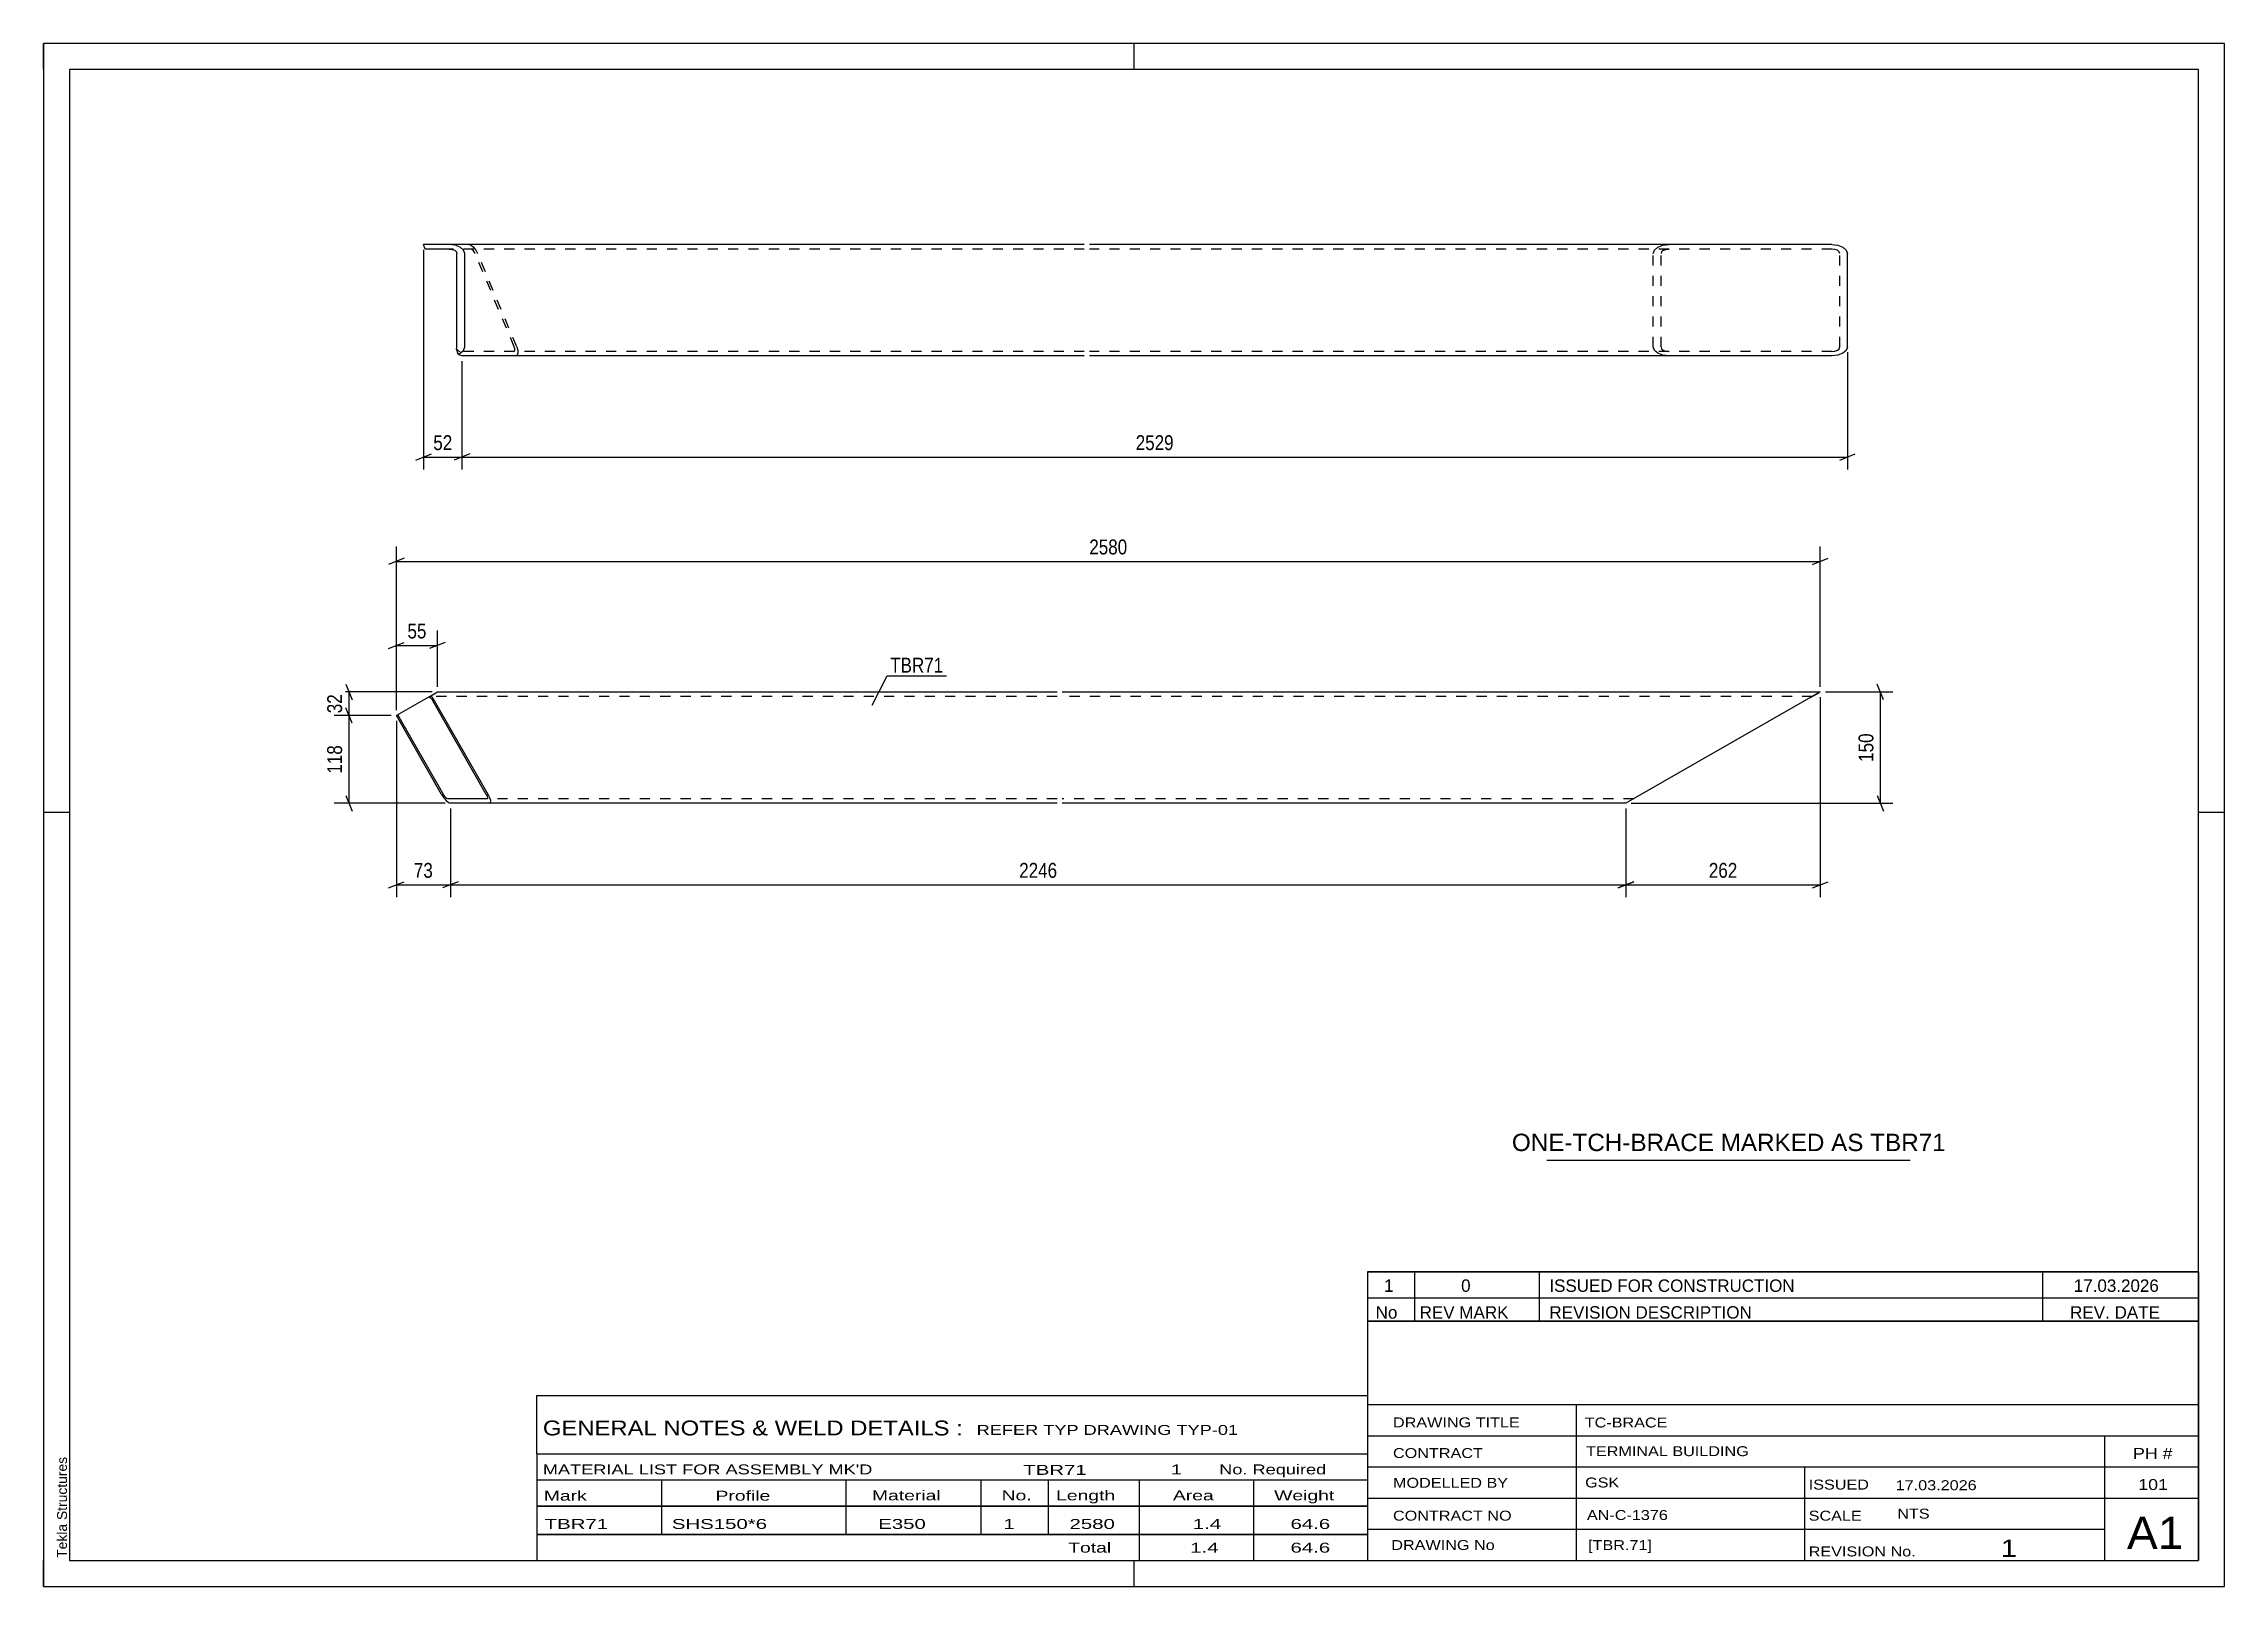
# Model space of a CAD drawing. Header units: millimetres. Extents: x 0 to 420, y 0 to 297.
import ezdxf

# ---------------------------------------------------------------- set-up
doc = ezdxf.new("R2010")
doc.units = ezdxf.units.MM
doc.linetypes.add('DXK_LINE_DOT2', pattern=[3.9198, 1.9599, -1.9599])
doc.styles.add('Arial', font='ARIAL.TTF', dxfattribs={"height": 0.2})
doc.styles.add('Arial Narrow', font='ARIALN.TTF', dxfattribs={"height": 0.2})

# ---------------------------------------------------------------- blocks, each defined once
blk = doc.blocks.new('Unknown-580580168-1324')
at = {"color": 5, "linetype": 'Continuous'}
for p, q in [((420, 297), (0, 297)), ((0, 297), (0, 0)), ((0, 292), (0, 297)), ((210, 292), (210, 297)), ((420, 0), (420, 297)), ((415, 292), (5, 292)), ((5, 292), (5, 5)), ((415, 5), (415, 292)), ((5, 149), (0, 149)), ((420, 149), (415, 149)), ((0, 0), (0, 5)), ((5, 5), (415, 5)), ((210, 0), (210, 5)), ((0, 0), (420, 0))]:
    blk.add_line(p, q, dxfattribs=at)
at = {"color": 174, "linetype": 'Continuous', "style": 'Arial'}
blk.add_text('Tekla Structures', height=1.9102, rotation=90, dxfattribs=at).set_placement((4.5, 5.5))
blk = doc.blocks.new('Part-580580168-1250 - 1164')
at = {"color": 2, "linetype": 'Continuous'}
for p, q in [((74.24, 171.26), (67.94, 167.65)), ((74.24, 171.26), (75.85, 172.18)), ((74.24, 171.26), (74.5, 171.07)), ((74.5, 171.07), (74.74, 170.8)), ((74.88, 171.12), (74.59, 171.46)), ((74.74, 170.8), (74.95, 170.47)), ((75.31, 170.47), (74.88, 171.12)), ((85.26, 152.47), (74.95, 170.47)), ((85.62, 152.47), (75.31, 170.47)), ((75.85, 172.18), (195.18, 172.18)), ((196.18, 172.18), (342.16, 172.18)), ((339.16, 170.47), (304.75, 150.75)), ((342.16, 172.18), (339.16, 170.47)), ((76.64, 152.47), (67.94, 167.65)), ((77, 152.47), (68.21, 167.81)), ((76.64, 152.47), (77.07, 151.81)), ((77.21, 152.14), (77, 152.47)), ((77.07, 151.81), (77.54, 151.26)), ((77.45, 151.86), (77.21, 152.14)), ((77.67, 151.68), (77.45, 151.86)), ((77.54, 151.26), (77.99, 150.88)), ((77.85, 151.61), (77.67, 151.68)), ((85.4, 151.61), (77.85, 151.61)), ((85.26, 152.47), (85.43, 152.14)), ((85.5, 151.68), (85.4, 151.61)), ((85.43, 152.14), (85.51, 151.86)), ((85.51, 151.86), (85.5, 151.68)), ((85.95, 151.81), (85.62, 152.47)), ((86.11, 151.26), (85.95, 151.81)), ((86.09, 150.88), (86.11, 151.26)), ((77.99, 150.88), (78.34, 150.75)), ((195.18, 150.75), (78.34, 150.75)), ((85.89, 150.75), (86.09, 150.88)), ((304.75, 150.75), (196.18, 150.75))]:
    blk.add_line(p, q, dxfattribs=at)
at = {"color": 7, "linetype": 'DXK_LINE_DOT2'}
for p, q in [((74.35, 171.33), (74.24, 171.26)), ((195.18, 171.33), (74.35, 171.33)), ((340.66, 171.33), (196.18, 171.33)), ((341.93, 172.05), (339.16, 170.47)), ((195.18, 151.61), (85.4, 151.61)), ((306.25, 151.61), (196.18, 151.61)), ((306.25, 151.61), (306.36, 151.68))]:
    blk.add_line(p, q, dxfattribs=at)
blk = doc.blocks.new('Part-580580168-1264 - 1263')
at = {"color": 2, "linetype": 'Continuous'}
for p, q in [((73.46, 257.46), (73.19, 258.31)), ((200.43, 258.31), (73.19, 258.31)), ((78.11, 257.46), (73.46, 257.46)), ((79.26, 258.18), (78.11, 258.31)), ((78.11, 257.46), (78.68, 257.39)), ((78.68, 257.39), (79.17, 257.21)), ((79.17, 257.21), (79.49, 256.93)), ((80.23, 257.81), (79.26, 258.18)), ((79.49, 256.93), (79.61, 256.6)), ((79.61, 238.6), (79.61, 256.6)), ((80.88, 257.26), (80.23, 257.81)), ((81.1, 256.6), (80.88, 257.26)), ((81.1, 238.6), (81.1, 256.6)), ((344.42, 258.31), (201.43, 258.31)), ((344.42, 258.31), (345.56, 258.18)), ((345.56, 258.18), (346.53, 257.81)), ((346.53, 257.81), (347.18, 257.26)), ((347.18, 257.26), (347.41, 256.6)), ((347.41, 238.6), (347.41, 256.6)), ((79.49, 238.27), (79.61, 238.6)), ((79.85, 237.24), (79.49, 238.27)), ((79.85, 237.24), (80.23, 237.39)), ((80.14, 237.02), (79.85, 237.24)), ((80.57, 236.89), (80.14, 237.02)), ((80.23, 237.39), (80.88, 237.94)), ((200.43, 236.89), (80.57, 236.89)), ((80.88, 237.94), (81.1, 238.6)), ((344.42, 236.89), (201.43, 236.89)), ((345.56, 237.02), (344.42, 236.89)), ((346.53, 237.39), (345.56, 237.02)), ((347.18, 237.94), (346.53, 237.39)), ((347.41, 238.6), (347.18, 237.94))]:
    blk.add_line(p, q, dxfattribs=at)
at = {"color": 7, "linetype": 'DXK_LINE_DOT2'}
for p, q in [((200.43, 257.46), (78.11, 257.46)), ((81.89, 258.31), (82.32, 258.18)), ((82.46, 257.39), (82.25, 257.46)), ((82.32, 258.18), (82.79, 257.81)), ((82.7, 257.21), (82.46, 257.39)), ((82.92, 256.93), (82.7, 257.21)), ((82.79, 257.81), (83.24, 257.26)), ((83.1, 256.6), (82.92, 256.93)), ((90.65, 238.6), (83.1, 256.6)), ((83.24, 257.26), (83.59, 256.6)), ((91.14, 238.6), (83.59, 256.6)), ((344.42, 257.46), (201.43, 257.46)), ((310, 256.6), (310.23, 257.26)), ((310, 238.6), (310, 256.6)), ((310.23, 257.26), (310.88, 257.81)), ((310.88, 257.81), (311.85, 258.18)), ((311.61, 256.93), (311.5, 256.6)), ((311.5, 238.6), (311.5, 256.6)), ((311.94, 257.21), (311.61, 256.93)), ((311.85, 258.18), (313, 258.31)), ((311.94, 257.21), (312.07, 257.26)), ((312.07, 257.26), (312.42, 257.39)), ((312.42, 257.39), (313, 257.46)), ((344.99, 257.39), (344.42, 257.46)), ((345.48, 257.21), (344.99, 257.39)), ((345.8, 256.93), (345.48, 257.21)), ((345.91, 256.6), (345.8, 256.93)), ((345.91, 238.6), (345.91, 256.6)), ((79.49, 238.27), (79.75, 237.99)), ((79.75, 237.99), (79.99, 237.81)), ((79.99, 237.81), (80.21, 237.74)), ((200.43, 237.74), (80.21, 237.74)), ((90.52, 237.74), (90.68, 237.81)), ((90.75, 238.27), (90.65, 238.6)), ((90.68, 237.81), (90.76, 237.99)), ((90.76, 237.99), (90.75, 238.27)), ((91.2, 237.02), (90.88, 236.89)), ((91.14, 238.6), (91.34, 237.94)), ((91.36, 237.39), (91.2, 237.02)), ((91.34, 237.94), (91.36, 237.39)), ((344.42, 237.74), (201.43, 237.74)), ((310.23, 237.94), (310, 238.6)), ((310.88, 237.39), (310.23, 237.94)), ((311.85, 237.02), (310.88, 237.39)), ((311.5, 238.6), (311.61, 238.27)), ((311.61, 238.27), (311.94, 237.99)), ((313, 236.89), (311.85, 237.02)), ((311.94, 237.99), (312.07, 237.94)), ((312.07, 237.94), (312.42, 237.81)), ((312.42, 237.81), (313, 237.74)), ((344.42, 237.74), (344.99, 237.81)), ((344.99, 237.81), (345.48, 237.99)), ((345.48, 237.99), (345.8, 238.27)), ((345.8, 238.27), (345.91, 238.6))]:
    blk.add_line(p, q, dxfattribs=at)
blk = doc.blocks.new('StraightDimension-580580168-1279 - 1164')
at = {"color": 7, "linetype": 'Continuous'}
for p, q in [((69.44, 197.92), (66.44, 196.72)), ((67.94, 168.65), (67.94, 200.17)), ((340.66, 196.72), (343.66, 197.92)), ((342.16, 173.18), (342.16, 200.17)), ((67.94, 197.32), (342.16, 197.32))]:
    blk.add_line(p, q, dxfattribs=at)
at = {"color": 0}
blk.add_wipeout([(209.3, 198.07), (209.3, 202.27), (200.79, 202.27), (200.79, 198.07)], dxfattribs=at)
at = {"color": 3, "style": 'Arial Narrow'}
blk.add_text('2580', height=2.863, dxfattribs=at).set_placement((201.39, 198.67))
blk = doc.blocks.new('StraightDimension-580580168-1351 - 1164')
at = {"color": 7, "linetype": 'Continuous'}
for p, q in [((78.34, 149.75), (78.34, 132.66)), ((304.75, 149.75), (304.75, 132.66)), ((79.84, 135.66), (76.84, 134.46)), ((78.34, 135.06), (304.75, 135.06)), ((303.25, 134.46), (306.25, 135.66))]:
    blk.add_line(p, q, dxfattribs=at)
at = {"color": 0}
blk.add_wipeout([(195.8, 135.81), (195.8, 140.01), (187.29, 140.01), (187.29, 135.81)], dxfattribs=at)
at = {"color": 3, "style": 'Arial Narrow'}
blk.add_text('2246', height=2.863, dxfattribs=at).set_placement((187.89, 136.41))
blk = doc.blocks.new('StraightDimension-580580168-1350 - 1164')
at = {"color": 7, "linetype": 'Continuous'}
for p, q in [((342.16, 171.18), (342.16, 132.66)), ((304.75, 149.75), (304.75, 132.66)), ((306.25, 135.66), (303.25, 134.46)), ((304.75, 135.06), (342.16, 135.06)), ((340.66, 134.46), (343.66, 135.66))]:
    blk.add_line(p, q, dxfattribs=at)
at = {"color": 0}
blk.add_wipeout([(326.79, 135.81), (326.79, 140.01), (320.11, 140.01), (320.11, 135.81)], dxfattribs=at)
at = {"color": 3, "style": 'Arial Narrow'}
blk.add_text('262', height=2.863, dxfattribs=at).set_placement((320.71, 136.41))
blk = doc.blocks.new('StraightDimension-580580168-1352 - 1164')
at = {"color": 7, "linetype": 'Continuous'}
for p, q in [((67.94, 166.65), (67.94, 132.66)), ((78.34, 149.75), (78.34, 132.66)), ((66.44, 134.46), (69.44, 135.66)), ((67.94, 135.06), (78.34, 135.06)), ((79.84, 135.66), (76.84, 134.46))]:
    blk.add_line(p, q, dxfattribs=at)
at = {"color": 0}
blk.add_wipeout([(75.57, 135.81), (75.57, 140.01), (70.71, 140.01), (70.71, 135.81)], dxfattribs=at)
at = {"color": 3, "style": 'Arial Narrow'}
blk.add_text('73', height=2.863, dxfattribs=at).set_placement((71.31, 136.41))
blk = doc.blocks.new('StraightDimension-580580168-1450 - 1164')
at = {"color": 7, "linetype": 'Continuous'}
for p, q in [((66.44, 180.54), (69.44, 181.74)), ((67.94, 168.65), (67.94, 183.99)), ((67.94, 181.14), (75.85, 181.14)), ((77.35, 181.74), (74.35, 180.54)), ((75.85, 173.18), (75.85, 183.99))]:
    blk.add_line(p, q, dxfattribs=at)
at = {"color": 0}
blk.add_wipeout([(74.32, 181.89), (74.32, 186.09), (69.47, 186.09), (69.47, 181.89)], dxfattribs=at)
at = {"color": 3, "style": 'Arial Narrow'}
blk.add_text('55', height=2.863, dxfattribs=at).set_placement((70.07, 182.49))
blk = doc.blocks.new('StraightDimension-580580168-1469 - 1164')
at = {"color": 7, "linetype": 'Continuous'}
for p, q in [((58.23, 173.68), (59.43, 170.68)), ((74.85, 172.18), (55.98, 172.18)), ((59.43, 166.15), (58.23, 169.15)), ((58.83, 167.65), (58.83, 172.18)), ((66.94, 167.65), (55.98, 167.65))]:
    blk.add_line(p, q, dxfattribs=at)
at = {"color": 0}
blk.add_wipeout([(58.08, 172.34), (53.88, 172.34), (53.88, 167.49), (58.08, 167.49)], dxfattribs=at)
at = {"color": 3, "style": 'Arial Narrow'}
blk.add_text('32', height=2.863, rotation=90.0002, dxfattribs=at).set_placement((57.48, 168.09))
blk = doc.blocks.new('StraightDimension-580580168-1470 - 1164')
at = {"color": 7, "linetype": 'Continuous'}
for p, q in [((59.43, 166.15), (58.23, 169.15)), ((66.94, 167.65), (55.98, 167.65)), ((58.83, 150.75), (58.83, 167.65)), ((58.23, 152.25), (59.43, 149.25)), ((77.34, 150.75), (55.98, 150.75))]:
    blk.add_line(p, q, dxfattribs=at)
at = {"color": 0}
blk.add_wipeout([(58.08, 162.54), (53.88, 162.54), (53.88, 155.86), (58.08, 155.86)], dxfattribs=at)
at = {"color": 3, "style": 'Arial Narrow'}
blk.add_text('118', height=2.863, rotation=90.0002, dxfattribs=at).set_placement((57.48, 156.46))
blk = doc.blocks.new('StraightDimension-580580168-1499 - 1164')
at = {"color": 7, "linetype": 'Continuous'}
for p, q in [((354.35, 170.68), (353.15, 173.68)), ((343.16, 172.18), (356.15, 172.18)), ((353.75, 150.75), (353.75, 172.18)), ((353.15, 152.25), (354.35, 149.25)), ((305.75, 150.75), (356.15, 150.75))]:
    blk.add_line(p, q, dxfattribs=at)
at = {"color": 0}
blk.add_wipeout([(353, 164.81), (348.8, 164.81), (348.8, 158.13), (353, 158.13)], dxfattribs=at)
at = {"color": 3, "style": 'Arial Narrow'}
blk.add_text('150', height=2.863, rotation=90.0002, dxfattribs=at).set_placement((352.4, 158.73))
blk = doc.blocks.new('StraightDimension-580580168-1519 - 1263')
at = {"color": 7, "linetype": 'Continuous'}
for p, q in [((80.57, 235.89), (80.57, 215)), ((347.41, 237.6), (347.41, 215)), ((82.07, 218), (79.07, 216.8)), ((80.57, 217.4), (347.41, 217.4)), ((345.91, 216.8), (348.91, 218))]:
    blk.add_line(p, q, dxfattribs=at)
at = {"color": 0}
blk.add_wipeout([(218.24, 218.15), (218.24, 222.35), (209.73, 222.35), (209.73, 218.15)], dxfattribs=at)
at = {"color": 3, "style": 'Arial Narrow'}
blk.add_text('2529', height=2.863, dxfattribs=at).set_placement((210.33, 218.75))
blk = doc.blocks.new('StraightDimension-580580168-1520 - 1263')
at = {"color": 7, "linetype": 'Continuous'}
for p, q in [((73.19, 257.31), (73.19, 215)), ((80.57, 235.89), (80.57, 215)), ((71.69, 216.8), (74.69, 218)), ((73.19, 217.4), (80.57, 217.4)), ((82.07, 218), (79.07, 216.8))]:
    blk.add_line(p, q, dxfattribs=at)
at = {"color": 0}
blk.add_wipeout([(79.31, 218.15), (79.31, 222.35), (74.45, 222.35), (74.45, 218.15)], dxfattribs=at)
at = {"color": 3, "style": 'Arial Narrow'}
blk.add_text('52', height=2.863, dxfattribs=at).set_placement((75.05, 218.75))
blk = doc.blocks.new('Unknown-580580168-1623')
at = {"color": 7, "linetype": 'Continuous'}
for p, q in [((255, 51.05), (255, 5)), ((255, 51.05), (415, 51.05)), ((415, 51), (415, 5)), ((255, 35), (415, 35)), ((295.14, 35), (295.14, 5)), ((255, 29), (415, 29)), ((397, 5.05), (397, 29.05)), ((255, 23), (415, 23)), ((339.14, 23), (339.14, 5)), ((255, 17), (415, 17)), ((255, 11), (397, 11)), ((255, 5), (415, 5))]:
    blk.add_line(p, q, dxfattribs=at)
at = {"color": 7, "style": 'Arial Narrow'}
for s, height, width, p in [('DRAWING TITLE', 1.9089, 1.425378, (259.88, 30.61)), ('TC-BRACE', 1.909, 1.425378, (296.81, 30.59)), ('CONTRACT', 1.909, 1.425378, (259.88, 24.71)), ('TERMINAL BUILDING', 1.9089, 1.425378, (297.06, 25.07)), ('MODELLED BY', 1.9089, 1.425378, (259.88, 18.98)), ('GSK', 1.909, 1.425378, (296.88, 19.04)), ('ISSUED', 1.909, 1.425378, (339.94, 18.64)), ('17.03.2026', 1.909, 1.425378, (356.69, 18.52)), ('CONTRACT NO', 1.9089, 1.425378, (259.88, 12.66)), ('AN-C-1376', 1.909, 1.425378, (297.23, 12.78)), ('SCALE', 1.909, 1.425378, (339.94, 12.65)), ('A1', 6.204, 1.25, (401.24, 7.2)), ('DRAWING No', 1.909, 1.425378, (259.56, 7)), ('[TBR.71]', 1.909, 1.425378, (297.46, 6.99)), ('1', 3.34, 1.5, (376.91, 5.68)), ('REVISION No.', 1.9089, 1.425378, (339.94, 5.77))]:
    blk.add_text(s, height=height, dxfattribs=dict(at, width=width)).set_placement(p)
at = {"color": 7, "linetype": 'Continuous', "style": 'Arial Narrow'}
for s, height, width, p in [('PH #', 2.1, 1.42538, (402.4, 24.55)), ('101', 2.1, 1.42538, (403.41, 18.55)), ('NTS', 1.909, 1.425378, (357, 13.05))]:
    blk.add_text(s, height=height, dxfattribs=dict(at, width=width)).set_placement(p)
blk = doc.blocks.new('Unknown-580580168-1624')
at = {"color": 7, "linetype": 'Continuous'}
for p, q in [((255, 60.55), (415, 60.55)), ((415, 60.55), (255, 60.55)), ((255, 60.55), (255, 55.55)), ((264, 60.55), (264, 55.55)), ((288, 60.55), (288, 55.55)), ((385, 60.55), (385, 55.55)), ((415, 60.55), (415, 55.55)), ((255, 55.55), (415, 55.55)), ((255, 55.55), (255, 51.05)), ((255, 55.55), (415, 55.55)), ((264, 55.55), (264, 51.05)), ((288, 55.55), (288, 51.05)), ((385, 55.55), (385, 51.05)), ((415, 55.55), (415, 51.05)), ((415, 51.05), (255, 51.05))]:
    blk.add_line(p, q, dxfattribs=at)
at = {"color": 7, "linetype": 'Continuous', "style": 'Arial Narrow'}
for s, height, width, p in [('1', 2.39, 1.196471, (258.16, 56.7)), ('0', 2.39, 1.196471, (273, 56.7)), ('ISSUED FOR CONSTRUCTION', 2.3861, 1.196471, (290, 56.7)), ('17.03.2026', 2.386, 1.196471, (391, 56.7)), ('No', 2.386, 1.2, (256.54, 51.55)), ('REV MARK', 2.386, 1.2, (265, 51.55)), ('REVISION DESCRIPTION', 2.3861, 1.2, (290, 51.55)), ('REV. DATE', 2.386, 1.2, (390.28, 51.55))]:
    blk.add_text(s, height=height, dxfattribs=dict(at, width=width)).set_placement(p)
blk = doc.blocks.new('Unknown-580580168-1625')
at = {"color": 7, "linetype": 'Continuous'}
for p, q in [((95, 36.75), (255, 36.75)), ((95, 25.5), (95, 36.75)), ((255, 36.75), (255, 25.5)), ((95, 25.5), (255, 25.5)), ((95, 25.5), (95, 20.5)), ((255, 25.5), (255, 20.5)), ((95, 20.5), (255, 20.5)), ((95, 20.5), (95, 15.5)), ((119, 20.5), (119, 15.5)), ((154.5, 20.5), (154.5, 15.5)), ((180.5, 20.5), (180.5, 15.5)), ((193.5, 20.5), (193.5, 15.5)), ((211, 20.5), (211, 15.5)), ((233, 20.5), (233, 15.5)), ((255, 20.5), (255, 15.5)), ((95, 15.5), (255, 15.5)), ((95, 15.45), (95, 10.05)), ((95, 15.45), (255, 15.45)), ((119, 15.5), (119, 10)), ((154.5, 15.5), (154.5, 10)), ((180.5, 15.5), (180.5, 10)), ((193.5, 15.5), (193.5, 10)), ((211, 15.5), (211, 10)), ((233, 15.5), (233, 10)), ((255, 15.45), (255, 10.05)), ((95, 10.05), (255, 10.05)), ((95, 10), (255, 10)), ((95, 10), (95, 5)), ((211, 10), (211, 5)), ((233, 10), (233, 5)), ((255, 10), (255, 5)), ((95, 5), (255, 5))]:
    blk.add_line(p, q, dxfattribs=at)
at = {"color": 7, "style": 'Arial Narrow'}
for s, height, width, p in [('GENERAL NOTES & WELD DETAILS :', 2.8633, 1.4, (96.15, 29.06)), ('REFER TYP DRAWING TYP-01', 1.9089, 1.6, (179.7, 29.16)), ("MATERIAL LIST FOR ASSEMBLY MK'D", 1.9089, 1.6, (96.15, 21.56)), ('TBR71', 1.909, 1.794707, (188.68, 21.47)), ('1', 1.91, 1.794707, (217.08, 21.56)), ('No. Required', 1.9089, 1.6, (226.41, 21.56)), ('Mark', 1.909, 1.7, (96.34, 16.5)), ('Profile', 1.909, 1.7, (129.41, 16.5)), ('Material', 1.909, 1.7, (159.54, 16.56)), ('No.', 1.909, 1.7, (184.5, 16.56)), ('Length', 1.909, 1.7, (195, 16.56)), ('Area', 1.909, 1.7, (217.5, 16.56)), ('Weight', 1.909, 1.7, (237, 16.56))]:
    blk.add_text(s, height=height, dxfattribs=dict(at, width=width)).set_placement(p)
at = {"color": 7, "linetype": 'Continuous', "style": 'Arial Narrow'}
for s, height, width, p in [('TBR71', 1.909, 1.794707, (96.5, 11.06)), ('SHS150*6', 1.909, 1.794707, (121, 11.06)), ('E350', 1.909, 1.794707, (160.74, 11.06)), ('1', 1.91, 1.794707, (184.86, 11.06)), ('2580', 1.909, 1.794707, (197.58, 11.06)), ('1.4', 1.909, 1.794707, (221.32, 11.06)), ('64.6', 1.909, 1.794707, (240.14, 11.06)), ('Total', 1.909, 1.7, (197.33, 6.5)), ('1.4', 1.909, 1.794707, (220.83, 6.5)), ('64.6', 1.909, 1.794707, (240.14, 6.5))]:
    blk.add_text(s, height=height, dxfattribs=dict(at, width=width)).set_placement(p)
blk = doc.blocks.new('Unknown-580580168-1626')
at = {"color": 7, "linetype": 'Continuous'}
blk.add_line((289.5, 82.05), (359.5, 82.05), dxfattribs=at)
at = {"color": 7, "style": 'Arial'}
blk.add_text('ONE-TCH-BRACE MARKED AS TBR71', height=3.3428, dxfattribs=at).set_placement((282.78, 83.8))
blk = doc.blocks.new('Mark-580580168-1284 - 1164')
at = {"color": 0}
blk.add_wipeout([(173.26, 175.91), (173.26, 178.91), (163.04, 178.91), (163.04, 175.91)], dxfattribs=at)
blk.add_wipeout([(173.26, 175.91), (173.26, 178.91), (163.04, 178.91), (163.04, 175.91)], dxfattribs=at)
at = {"color": 30, "linetype": 'Continuous'}
for p, q in [((159.59, 169.64), (162.44, 175.31)), ((162.44, 175.31), (173.86, 175.31))]:
    blk.add_line(p, q, dxfattribs=at)
at = {"color": 3, "style": 'Arial Narrow'}
blk.add_text('TBR71', height=2.863, dxfattribs=at).set_placement((163.04, 175.91))

msp = doc.modelspace()

# ---------------------------------------------------------------- block references
for name in ['Unknown-580580168-1324', 'Part-580580168-1264 - 1263', 'Part-580580168-1250 - 1164', 'Unknown-580580168-1626', 'Unknown-580580168-1624', 'Unknown-580580168-1623', 'Unknown-580580168-1625']:
    msp.add_blockref(name, (0, 0))

# ---------------------------------------------------------------- next in the draw order: block references
for name in ['StraightDimension-580580168-1519 - 1263', 'StraightDimension-580580168-1279 - 1164', 'StraightDimension-580580168-1351 - 1164']:
    msp.add_blockref(name, (0, 0))

# ---------------------------------------------------------------- next in the draw order: block references
for name in ['StraightDimension-580580168-1520 - 1263', 'Mark-580580168-1284 - 1164', 'StraightDimension-580580168-1350 - 1164', 'StraightDimension-580580168-1352 - 1164']:
    msp.add_blockref(name, (0, 0))

# ---------------------------------------------------------------- next in the draw order: block references
for name in ['StraightDimension-580580168-1450 - 1164', 'StraightDimension-580580168-1499 - 1164']:
    msp.add_blockref(name, (0, 0))

# ---------------------------------------------------------------- next in the draw order: block references
msp.add_blockref('StraightDimension-580580168-1469 - 1164', (0, 0))

# ---------------------------------------------------------------- next in the draw order: block references
msp.add_blockref('StraightDimension-580580168-1470 - 1164', (0, 0))

doc.saveas('drawing.dxf')
